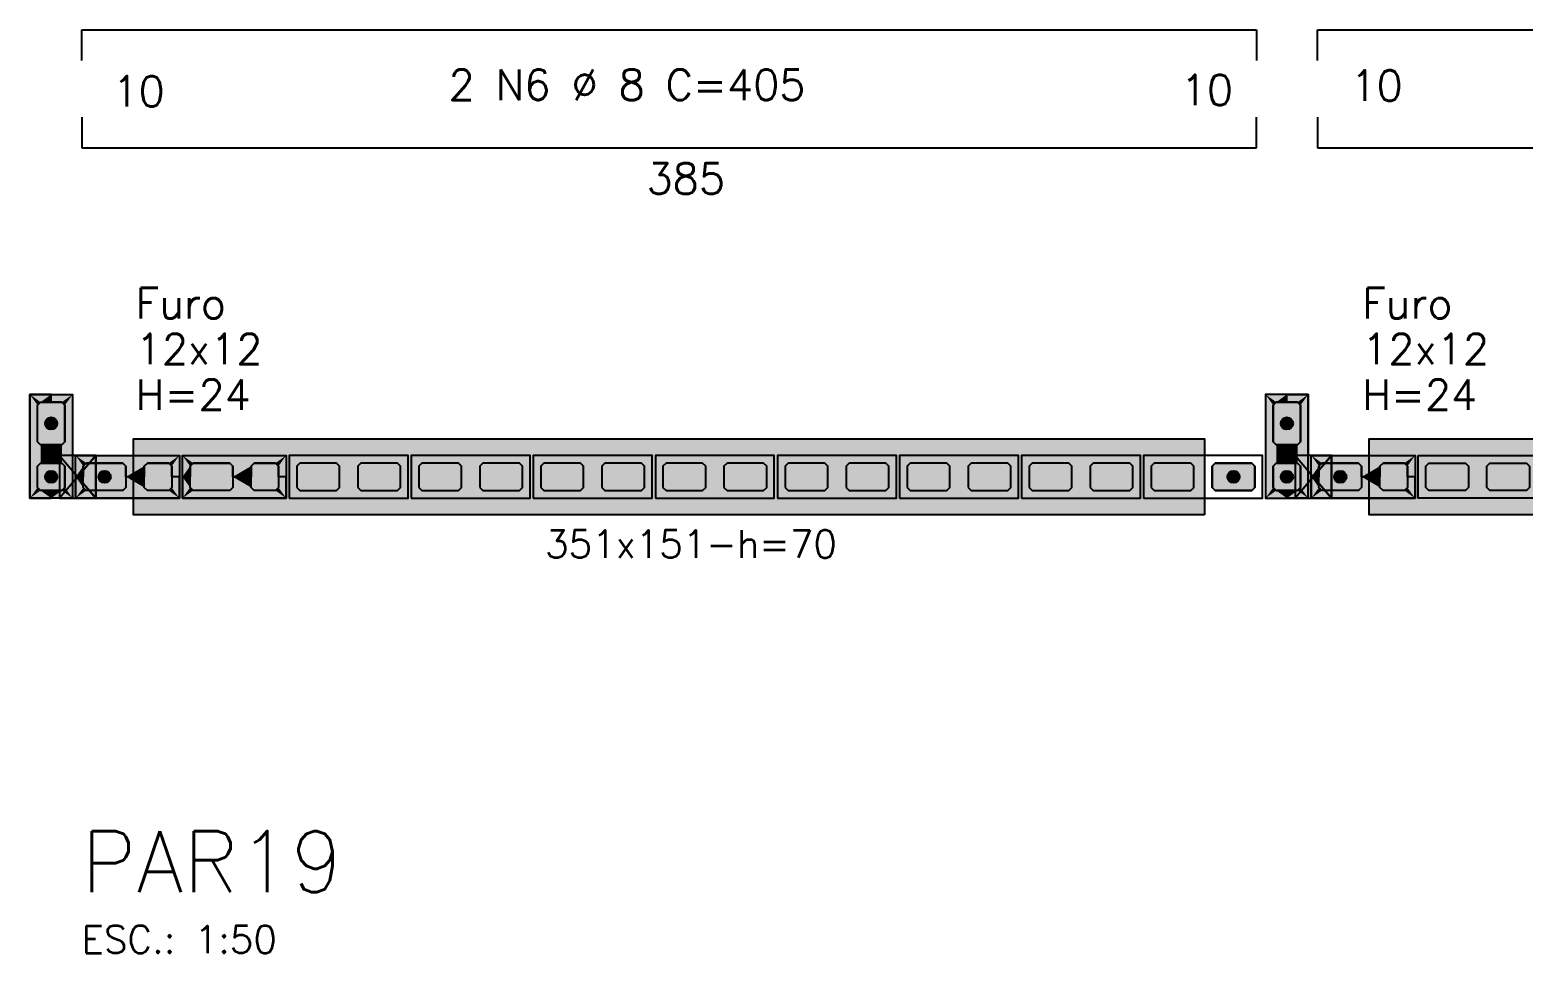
# Model space of a CAD drawing. Extents: x -1.9 to 86, y -1.6 to 61.
# Drawn here: x 7.15 to 16.94, y 37.87 to 43.92 of the extents above; entities that cross this region are included whole.
import ezdxf

# ---------------------------------------------------------------- set-up
doc = ezdxf.new("R2010")
doc.units = 0
doc.header["$MEASUREMENT"] = 0
for name, color, linetype in [('PENA_01', 1, 'CONTINUOUS'), ('PENA_02', 2, 'CONTINUOUS'), ('PENA_03', 3, 'CONTINUOUS'), ('PENA_05', 5, 'CONTINUOUS'), ('PENA_06', 6, 'CONTINUOUS'), ('PENA_11', 252, 'CONTINUOUS'), ('PENA_21', 100, 'CONTINUOUS'), ('PENA_23', 50, 'CONTINUOUS')]:
    doc.layers.add(name, color=color, linetype=linetype)
doc.styles.get("Standard").update_dxf_attribs({"font": 'ROMANS.SHX'})

msp = doc.modelspace()

# ---------------------------------------------------------------- linework, layer by layer
at = {"layer": 'PENA_01', "linetype": 'Continuous'}
for points in [[(7.1986, 41.2205), (7.1986, 41.4605), (7.2186, 41.4805), (7.3586, 41.4805), (7.3786, 41.4605), (7.3786, 41.2205), (7.3586, 41.2005), (7.2186, 41.2005), (7.1986, 41.2205)], [(15.4786, 41.2205), (15.4786, 41.4605), (15.4586, 41.4805), (15.3186, 41.4805), (15.2986, 41.4605), (15.2986, 41.2205), (15.3186, 41.2005), (15.4586, 41.2005), (15.4786, 41.2205)], [(7.1986, 40.9205), (7.1986, 41.0605), (7.2186, 41.0805), (7.3586, 41.0805), (7.3786, 41.0605), (7.3786, 40.9205), (7.3586, 40.9005), (7.2186, 40.9005), (7.1986, 40.9205)], [(7.7586, 40.9005), (7.5186, 40.9005), (7.4986, 40.9205), (7.4986, 41.0605), (7.5186, 41.0805), (7.7586, 41.0805), (7.7786, 41.0605), (7.7786, 40.9205), (7.7586, 40.9005)], [(8.0586, 40.9005), (7.9186, 40.9005), (7.8986, 40.9205), (7.8986, 41.0605), (7.9186, 41.0805), (8.0586, 41.0805), (8.0786, 41.0605), (8.0786, 40.9205), (8.0586, 40.9005)], [(8.4586, 40.9005), (8.2186, 40.9005), (8.1986, 40.9205), (8.1986, 41.0605), (8.2186, 41.0805), (8.4586, 41.0805), (8.4786, 41.0605), (8.4786, 40.9205), (8.4586, 40.9005)], [(8.7586, 40.9005), (8.6186, 40.9005), (8.5986, 40.9205), (8.5986, 41.0605), (8.6186, 41.0805), (8.7586, 41.0805), (8.7786, 41.0605), (8.7786, 40.9205), (8.7586, 40.9005)], [(8.8986, 40.9205), (8.9186, 40.9005), (9.1586, 40.9005), (9.1786, 40.9205), (9.1786, 41.0605), (9.1586, 41.0805), (8.9186, 41.0805), (8.8986, 41.0605), (8.8986, 40.9205)], [(9.2986, 40.9205), (9.3186, 40.9005), (9.5586, 40.9005), (9.5786, 40.9205), (9.5786, 41.0605), (9.5586, 41.0805), (9.3186, 41.0805), (9.2986, 41.0605), (9.2986, 40.9205)], [(9.6986, 40.9205), (9.7186, 40.9005), (9.9586, 40.9005), (9.9786, 40.9205), (9.9786, 41.0605), (9.9586, 41.0805), (9.7186, 41.0805), (9.6986, 41.0605), (9.6986, 40.9205)], [(10.0986, 40.9205), (10.1186, 40.9005), (10.3586, 40.9005), (10.3786, 40.9205), (10.3786, 41.0605), (10.3586, 41.0805), (10.1186, 41.0805), (10.0986, 41.0605), (10.0986, 40.9205)], [(10.4986, 40.9205), (10.5186, 40.9005), (10.7586, 40.9005), (10.7786, 40.9205), (10.7786, 41.0605), (10.7586, 41.0805), (10.5186, 41.0805), (10.4986, 41.0605), (10.4986, 40.9205)], [(10.8986, 40.9205), (10.9186, 40.9005), (11.1586, 40.9005), (11.1786, 40.9205), (11.1786, 41.0605), (11.1586, 41.0805), (10.9186, 41.0805), (10.8986, 41.0605), (10.8986, 40.9205)], [(11.2986, 40.9205), (11.3186, 40.9005), (11.5586, 40.9005), (11.5786, 40.9205), (11.5786, 41.0605), (11.5586, 41.0805), (11.3186, 41.0805), (11.2986, 41.0605), (11.2986, 40.9205)], [(11.6986, 40.9205), (11.7186, 40.9005), (11.9586, 40.9005), (11.9786, 40.9205), (11.9786, 41.0605), (11.9586, 41.0805), (11.7186, 41.0805), (11.6986, 41.0605), (11.6986, 40.9205)], [(12.0986, 40.9205), (12.1186, 40.9005), (12.3586, 40.9005), (12.3786, 40.9205), (12.3786, 41.0605), (12.3586, 41.0805), (12.1186, 41.0805), (12.0986, 41.0605), (12.0986, 40.9205)], [(12.4986, 40.9205), (12.5186, 40.9005), (12.7586, 40.9005), (12.7786, 40.9205), (12.7786, 41.0605), (12.7586, 41.0805), (12.5186, 41.0805), (12.4986, 41.0605), (12.4986, 40.9205)], [(12.8986, 40.9205), (12.9186, 40.9005), (13.1586, 40.9005), (13.1786, 40.9205), (13.1786, 41.0605), (13.1586, 41.0805), (12.9186, 41.0805), (12.8986, 41.0605), (12.8986, 40.9205)], [(13.2986, 40.9205), (13.3186, 40.9005), (13.5586, 40.9005), (13.5786, 40.9205), (13.5786, 41.0605), (13.5586, 41.0805), (13.3186, 41.0805), (13.2986, 41.0605), (13.2986, 40.9205)], [(13.6986, 40.9205), (13.7186, 40.9005), (13.9586, 40.9005), (13.9786, 40.9205), (13.9786, 41.0605), (13.9586, 41.0805), (13.7186, 41.0805), (13.6986, 41.0605), (13.6986, 40.9205)], [(14.0986, 40.9205), (14.1186, 40.9005), (14.3586, 40.9005), (14.3786, 40.9205), (14.3786, 41.0605), (14.3586, 41.0805), (14.1186, 41.0805), (14.0986, 41.0605), (14.0986, 40.9205)], [(14.4986, 40.9205), (14.5186, 40.9005), (14.7586, 40.9005), (14.7786, 40.9205), (14.7786, 41.0605), (14.7586, 41.0805), (14.5186, 41.0805), (14.4986, 41.0605), (14.4986, 40.9205)], [(14.8986, 40.9205), (14.9186, 40.9005), (15.1586, 40.9005), (15.1786, 40.9205), (15.1786, 41.0605), (15.1586, 41.0805), (14.9186, 41.0805), (14.8986, 41.0605), (14.8986, 40.9205)], [(15.4786, 40.9205), (15.4786, 41.0605), (15.4586, 41.0805), (15.3186, 41.0805), (15.2986, 41.0605), (15.2986, 40.9205), (15.3186, 40.9005), (15.4586, 40.9005), (15.4786, 40.9205)], [(15.8586, 40.9005), (15.6186, 40.9005), (15.5986, 40.9205), (15.5986, 41.0605), (15.6186, 41.0805), (15.8586, 41.0805), (15.8786, 41.0605), (15.8786, 40.9205), (15.8586, 40.9005)], [(16.1586, 40.9005), (16.0186, 40.9005), (15.9986, 40.9205), (15.9986, 41.0605), (16.0186, 41.0805), (16.1586, 41.0805), (16.1786, 41.0605), (16.1786, 40.9205), (16.1586, 40.9005)], [(16.2986, 41.0605), (16.3186, 41.0805), (16.5586, 41.0805), (16.5786, 41.0605), (16.5786, 40.9205), (16.5586, 40.9005), (16.3186, 40.9005), (16.2986, 40.9205), (16.2986, 41.0605)], [(16.6986, 41.0605), (16.7186, 41.0805), (16.9586, 41.0805), (16.9786, 41.0605), (16.9786, 40.9205), (16.9586, 40.9005), (16.7186, 40.9005), (16.6986, 40.9205), (16.6986, 41.0605)]]:
    msp.add_lwpolyline(points, dxfattribs=at)
at = {"layer": 'PENA_02', "linetype": 'Continuous'}
for points in [[(7.1486, 40.8505), (7.1486, 41.5305), (7.4286, 41.5305), (7.4286, 40.8505), (7.1486, 40.8505)], [(15.5286, 40.8505), (15.5286, 41.5305), (15.2486, 41.5305), (15.2486, 40.8505), (15.5286, 40.8505)], [(8.1286, 40.8505), (7.4486, 40.8505), (7.4486, 41.1305), (8.1286, 41.1305), (8.1286, 40.8505)], [(8.8286, 40.8505), (8.1486, 40.8505), (8.1486, 41.1305), (8.8286, 41.1305), (8.8286, 40.8505)], [(8.8486, 40.8505), (9.6286, 40.8505), (9.6286, 41.1305), (8.8486, 41.1305), (8.8486, 40.8505)], [(9.6486, 40.8505), (10.4286, 40.8505), (10.4286, 41.1305), (9.6486, 41.1305), (9.6486, 40.8505)], [(10.4486, 40.8505), (11.2286, 40.8505), (11.2286, 41.1305), (10.4486, 41.1305), (10.4486, 40.8505)], [(11.2486, 40.8505), (12.0286, 40.8505), (12.0286, 41.1305), (11.2486, 41.1305), (11.2486, 40.8505)], [(12.0486, 40.8505), (12.8286, 40.8505), (12.8286, 41.1305), (12.0486, 41.1305), (12.0486, 40.8505)], [(12.8486, 40.8505), (13.6286, 40.8505), (13.6286, 41.1305), (12.8486, 41.1305), (12.8486, 40.8505)], [(13.6486, 40.8505), (14.4286, 40.8505), (14.4286, 41.1305), (13.6486, 41.1305), (13.6486, 40.8505)], [(14.4486, 40.8505), (15.2286, 40.8505), (15.2286, 41.1305), (14.4486, 41.1305), (14.4486, 40.8505)], [(16.2286, 40.8505), (15.5486, 40.8505), (15.5486, 41.1305), (16.2286, 41.1305), (16.2286, 40.8505)], [(16.2486, 41.1305), (17.0286, 41.1305), (17.0286, 40.8505), (16.2486, 40.8505), (16.2486, 41.1305)]]:
    msp.add_lwpolyline(points, dxfattribs=at)
at = {"layer": 'PENA_03', "linetype": 'Continuous'}
for p, q in [((7.5818, 41.1305), (7.3418, 40.8505)), ((7.3418, 41.1305), (7.5818, 40.8505)), ((7.5818, 41.1305), (7.3418, 41.1305)), ((7.3418, 41.1305), (7.3418, 40.8505)), ((7.5836, 41.1309), (7.3436, 40.8509)), ((7.3436, 41.1309), (7.5836, 40.8509)), ((7.5836, 41.1309), (7.3436, 41.1309)), ((7.3436, 41.1309), (7.3436, 40.8509)), ((7.5818, 40.8505), (7.5818, 41.1305)), ((7.5836, 40.8509), (7.5836, 41.1309)), ((15.6818, 41.1305), (15.4418, 40.8505)), ((15.4418, 41.1305), (15.6818, 40.8505)), ((15.6818, 41.1305), (15.4418, 41.1305)), ((15.4418, 41.1305), (15.4418, 40.8505)), ((15.4436, 41.1309), (15.4436, 40.8509)), ((15.6836, 41.1309), (15.4436, 40.8509)), ((15.4436, 41.1309), (15.6836, 40.8509)), ((15.6836, 41.1309), (15.4436, 41.1309)), ((15.6818, 40.8505), (15.6818, 41.1305)), ((15.6836, 40.8509), (15.6836, 41.1309)), ((7.3418, 40.8505), (7.5818, 40.8505)), ((7.3436, 40.8509), (7.5836, 40.8509)), ((15.4418, 40.8505), (15.6818, 40.8505)), ((15.4436, 40.8509), (15.6836, 40.8509))]:
    msp.add_line(p, q, dxfattribs=at)
for points in [[(7.3586, 41.4805), (7.3786, 41.4605), (7.3786, 41.2205), (7.3586, 41.2005), (7.2186, 41.2005), (7.1986, 41.2205), (7.1986, 41.4605), (7.2186, 41.4805), (7.3586, 41.4805)], [(15.4586, 41.4805), (15.4786, 41.4605), (15.4786, 41.2205), (15.4586, 41.2005), (15.3186, 41.2005), (15.2986, 41.2205), (15.2986, 41.4605), (15.3186, 41.4805), (15.4586, 41.4805)], [(7.1986, 41.0605), (7.2186, 41.0805), (7.3586, 41.0805), (7.3786, 41.0605), (7.3786, 40.9205), (7.3586, 40.9005), (7.2186, 40.9005), (7.1986, 40.9205), (7.1986, 41.0605)], [(7.4986, 41.0605), (7.5186, 41.0805), (7.7586, 41.0805), (7.7786, 41.0605), (7.7786, 40.9205), (7.7586, 40.9005), (7.5186, 40.9005), (7.4986, 40.9205), (7.4986, 41.0605)], [(15.1786, 40.9205), (15.1586, 40.9005), (14.9186, 40.9005), (14.8986, 40.9205), (14.8986, 41.0605), (14.9186, 41.0805), (15.1586, 41.0805), (15.1786, 41.0605), (15.1786, 40.9205)], [(15.2986, 41.0605), (15.3186, 41.0805), (15.4586, 41.0805), (15.4786, 41.0605), (15.4786, 40.9205), (15.4586, 40.9005), (15.3186, 40.9005), (15.2986, 40.9205), (15.2986, 41.0605)], [(15.5986, 41.0605), (15.6186, 41.0805), (15.8586, 41.0805), (15.8786, 41.0605), (15.8786, 40.9205), (15.8586, 40.9005), (15.6186, 40.9005), (15.5986, 40.9205), (15.5986, 41.0605)]]:
    msp.add_lwpolyline(points, dxfattribs=at)
for centre in [(7.2886, 41.3405), (15.3886, 41.3405), (7.2886, 40.9905), (7.6386, 40.9905), (15.0386, 40.9905), (15.3886, 40.9905), (15.7386, 40.9905)]:
    msp.add_circle(centre, 0.04, dxfattribs=at)
for points in [[(7.3286, 41.3405), (7.2686, 41.3752), (7.251, 41.3542)], [(7.3286, 41.3405), (7.251, 41.3542), (7.251, 41.3268)], [(7.3286, 41.3405), (7.251, 41.3268), (7.2686, 41.3059)], [(7.3286, 41.3405), (7.2955, 41.3799), (7.2686, 41.3752)], [(7.3286, 41.3405), (7.2686, 41.3059), (7.2955, 41.3011)], [(7.3286, 41.3405), (7.3192, 41.3662), (7.2955, 41.3799)], [(7.3286, 41.3405), (7.2955, 41.3011), (7.3192, 41.3148)], [(7.3286, 41.3405), (7.3192, 41.3148), (7.3286, 41.3405)], [(15.4286, 41.3405), (15.3686, 41.3752), (15.351, 41.3542)], [(15.4286, 41.3405), (15.351, 41.3542), (15.351, 41.3268)], [(15.4286, 41.3405), (15.351, 41.3268), (15.3686, 41.3059)], [(15.4286, 41.3405), (15.3955, 41.3799), (15.3686, 41.3752)], [(15.4286, 41.3405), (15.3686, 41.3059), (15.3955, 41.3011)], [(15.4286, 41.3405), (15.4192, 41.3662), (15.3955, 41.3799)], [(15.4286, 41.3405), (15.3955, 41.3011), (15.4192, 41.3148)], [(15.4286, 41.3405), (15.4192, 41.3148), (15.4286, 41.3405)], [(7.3286, 40.9905), (7.2686, 41.0252), (7.251, 41.0042)], [(7.3286, 40.9905), (7.2955, 41.0299), (7.2686, 41.0252)], [(7.3286, 40.9905), (7.3192, 41.0162), (7.2955, 41.0299)], [(7.6786, 40.9905), (7.6186, 41.0252), (7.601, 41.0042)], [(7.6786, 40.9905), (7.6455, 41.0299), (7.6186, 41.0252)], [(7.6786, 40.9905), (7.6692, 41.0162), (7.6455, 41.0299)], [(15.0786, 40.9905), (15.0186, 41.0252), (15.001, 41.0042)], [(15.0786, 40.9905), (15.0455, 41.0299), (15.0186, 41.0252)], [(15.0786, 40.9905), (15.0692, 41.0162), (15.0455, 41.0299)], [(15.4286, 40.9905), (15.3686, 41.0252), (15.351, 41.0042)], [(15.4286, 40.9905), (15.3955, 41.0299), (15.3686, 41.0252)], [(15.4286, 40.9905), (15.4192, 41.0162), (15.3955, 41.0299)], [(15.7786, 40.9905), (15.7186, 41.0252), (15.701, 41.0042)], [(15.7786, 40.9905), (15.7455, 41.0299), (15.7186, 41.0252)], [(15.7786, 40.9905), (15.7692, 41.0162), (15.7455, 41.0299)], [(7.3286, 40.9905), (7.251, 41.0042), (7.251, 40.9768)], [(7.3286, 40.9905), (7.251, 40.9768), (7.2686, 40.9559)], [(7.3286, 40.9905), (7.2686, 40.9559), (7.2955, 40.9511)], [(7.3286, 40.9905), (7.2955, 40.9511), (7.3192, 40.9648)], [(7.3286, 40.9905), (7.3192, 40.9648), (7.3286, 40.9905)], [(7.6786, 40.9905), (7.601, 41.0042), (7.601, 40.9768)], [(7.6786, 40.9905), (7.601, 40.9768), (7.6186, 40.9559)], [(7.6786, 40.9905), (7.6186, 40.9559), (7.6455, 40.9511)], [(7.6786, 40.9905), (7.6455, 40.9511), (7.6692, 40.9648)], [(7.6786, 40.9905), (7.6692, 40.9648), (7.6786, 40.9905)], [(15.0786, 40.9905), (15.001, 41.0042), (15.001, 40.9768)], [(15.0786, 40.9905), (15.001, 40.9768), (15.0186, 40.9559)], [(15.0786, 40.9905), (15.0186, 40.9559), (15.0455, 40.9511)], [(15.0786, 40.9905), (15.0455, 40.9511), (15.0692, 40.9648)], [(15.0786, 40.9905), (15.0692, 40.9648), (15.0786, 40.9905)], [(15.4286, 40.9905), (15.351, 41.0042), (15.351, 40.9768)], [(15.4286, 40.9905), (15.351, 40.9768), (15.3686, 40.9559)], [(15.4286, 40.9905), (15.3686, 40.9559), (15.3955, 40.9511)], [(15.4286, 40.9905), (15.3955, 40.9511), (15.4192, 40.9648)], [(15.4286, 40.9905), (15.4192, 40.9648), (15.4286, 40.9905)], [(15.7786, 40.9905), (15.701, 41.0042), (15.701, 40.9768)], [(15.7786, 40.9905), (15.701, 40.9768), (15.7186, 40.9559)], [(15.7786, 40.9905), (15.7186, 40.9559), (15.7455, 40.9511)], [(15.7786, 40.9905), (15.7455, 40.9511), (15.7692, 40.9648)], [(15.7786, 40.9905), (15.7692, 40.9648), (15.7786, 40.9905)]]:
    msp.add_solid(points, dxfattribs=at)
at = {"layer": 'PENA_05', "linetype": 'Continuous'}
for p, q in [((7.4886, 43.7203), (7.4886, 43.9203)), ((7.4886, 43.9203), (15.1886, 43.9203)), ((15.1886, 43.9203), (15.1886, 43.72)), ((15.5886, 43.7203), (15.5886, 43.9203)), ((15.5886, 43.9203), (23.3886, 43.9203)), ((7.4886, 43.3475), (7.4886, 43.1475)), ((15.1886, 43.1475), (15.1886, 43.3479)), ((15.5886, 43.3475), (15.5886, 43.1475)), ((7.4886, 43.1475), (15.1886, 43.1475)), ((15.5886, 43.1475), (23.3886, 43.1475))]:
    msp.add_line(p, q, dxfattribs=at)
at = {"layer": 'PENA_11', "linetype": 'Continuous'}
for points in [[(7.3586, 41.4805), (7.2186, 41.2005), (7.1986, 41.2205)], [(7.3586, 41.4805), (7.1986, 41.2205), (7.1986, 41.4605)], [(7.3586, 41.4805), (7.1986, 41.4605), (7.2186, 41.4805)], [(7.3586, 41.4805), (7.3586, 41.2005), (7.2186, 41.2005)], [(7.3586, 41.4805), (7.2186, 41.4805), (7.3586, 41.4805)], [(7.3586, 41.4805), (7.3786, 41.4605), (7.3786, 41.2205)], [(7.3586, 41.4805), (7.3786, 41.2205), (7.3586, 41.2005)], [(15.4586, 41.4805), (15.3186, 41.2005), (15.2986, 41.2205)], [(15.4586, 41.4805), (15.2986, 41.2205), (15.2986, 41.4605)], [(15.4586, 41.4805), (15.2986, 41.4605), (15.3186, 41.4805)], [(15.4586, 41.4805), (15.4586, 41.2005), (15.3186, 41.2005)], [(15.4586, 41.4805), (15.3186, 41.4805), (15.4586, 41.4805)], [(15.4586, 41.4805), (15.4786, 41.4605), (15.4786, 41.2205)], [(15.4586, 41.4805), (15.4786, 41.2205), (15.4586, 41.2005)], [(7.1986, 41.0605), (7.2186, 41.0805), (7.3586, 41.0805)], [(7.1986, 41.0605), (7.3586, 41.0805), (7.3786, 41.0605)], [(7.1986, 41.0605), (7.3786, 41.0605), (7.3786, 40.9205)], [(7.1986, 41.0605), (7.3786, 40.9205), (7.3586, 40.9005)], [(7.1986, 41.0605), (7.3586, 40.9005), (7.2186, 40.9005)], [(7.1986, 41.0605), (7.2186, 40.9005), (7.1986, 40.9205)], [(7.1986, 41.0605), (7.1986, 40.9205), (7.1986, 41.0605)], [(7.4986, 41.0605), (7.5186, 41.0805), (7.7586, 41.0805)], [(7.4986, 41.0605), (7.7586, 41.0805), (7.7786, 41.0605)], [(7.4986, 41.0605), (7.7786, 41.0605), (7.7786, 40.9205)], [(7.4986, 41.0605), (7.7786, 40.9205), (7.7586, 40.9005)], [(7.4986, 41.0605), (7.7586, 40.9005), (7.5186, 40.9005)], [(7.4986, 41.0605), (7.5186, 40.9005), (7.4986, 40.9205)], [(7.4986, 41.0605), (7.4986, 40.9205), (7.4986, 41.0605)], [(15.1786, 40.9205), (14.8986, 41.0605), (14.9186, 41.0805)], [(15.1786, 40.9205), (14.8986, 40.9205), (14.8986, 41.0605)], [(15.1786, 40.9205), (14.9186, 41.0805), (15.1586, 41.0805)], [(15.1786, 40.9205), (15.1586, 41.0805), (15.1786, 41.0605)], [(15.1786, 40.9205), (15.1786, 41.0605), (15.1786, 40.9205)], [(15.2986, 41.0605), (15.3186, 41.0805), (15.4586, 41.0805)], [(15.2986, 41.0605), (15.4586, 41.0805), (15.4786, 41.0605)], [(15.2986, 41.0605), (15.4786, 41.0605), (15.4786, 40.9205)], [(15.2986, 41.0605), (15.4786, 40.9205), (15.4586, 40.9005)], [(15.2986, 41.0605), (15.4586, 40.9005), (15.3186, 40.9005)], [(15.2986, 41.0605), (15.3186, 40.9005), (15.2986, 40.9205)], [(15.2986, 41.0605), (15.2986, 40.9205), (15.2986, 41.0605)], [(15.5986, 41.0605), (15.6186, 41.0805), (15.8586, 41.0805)], [(15.5986, 41.0605), (15.8586, 41.0805), (15.8786, 41.0605)], [(15.5986, 41.0605), (15.8786, 41.0605), (15.8786, 40.9205)], [(15.5986, 41.0605), (15.8786, 40.9205), (15.8586, 40.9005)], [(15.5986, 41.0605), (15.8586, 40.9005), (15.6186, 40.9005)], [(15.5986, 41.0605), (15.6186, 40.9005), (15.5986, 40.9205)], [(15.5986, 41.0605), (15.5986, 40.9205), (15.5986, 41.0605)], [(15.1786, 40.9205), (14.9186, 40.9005), (14.8986, 40.9205)], [(15.1786, 40.9205), (15.1586, 40.9005), (14.9186, 40.9005)]]:
    msp.add_solid(points, dxfattribs=at)
at = {"layer": 'PENA_21', "linetype": 'Continuous'}
for points in [[(7.2886, 40.8505), (7.2886, 40.9005), (7.2186, 40.9005), (7.1986, 40.9205), (7.1986, 41.0605), (7.2186, 41.0805), (7.2886, 41.0805), (7.2886, 41.2005), (7.2186, 41.2005), (7.1986, 41.2205), (7.1986, 41.4605), (7.2186, 41.4805), (7.2886, 41.4805), (7.2886, 41.5305), (7.1486, 41.5305), (7.1486, 40.8505), (7.2886, 40.8505)], [(7.2886, 40.8505), (7.2886, 40.9005), (7.3586, 40.9005), (7.3786, 40.9205), (7.3786, 41.0605), (7.3586, 41.0805), (7.2886, 41.0805), (7.2886, 41.2005), (7.3586, 41.2005), (7.3786, 41.2205), (7.3786, 41.4605), (7.3586, 41.4805), (7.2886, 41.4805), (7.2886, 41.5305), (7.4286, 41.5305), (7.4286, 40.8505), (7.2886, 40.8505)], [(15.3886, 40.8505), (15.3886, 40.9005), (15.3186, 40.9005), (15.2986, 40.9205), (15.2986, 41.0605), (15.3186, 41.0805), (15.3886, 41.0805), (15.3886, 41.2005), (15.3186, 41.2005), (15.2986, 41.2205), (15.2986, 41.4605), (15.3186, 41.4805), (15.3886, 41.4805), (15.3886, 41.5305), (15.2486, 41.5305), (15.2486, 40.8505), (15.3886, 40.8505)], [(15.3886, 40.8505), (15.3886, 40.9005), (15.4586, 40.9005), (15.4786, 40.9205), (15.4786, 41.0605), (15.4586, 41.0805), (15.3886, 41.0805), (15.3886, 41.2005), (15.4586, 41.2005), (15.4786, 41.2205), (15.4786, 41.4605), (15.4586, 41.4805), (15.3886, 41.4805), (15.3886, 41.5305), (15.5286, 41.5305), (15.5286, 40.8505), (15.3886, 40.8505)], [(8.1286, 40.9905), (8.0786, 40.9905), (8.0786, 41.0605), (8.0586, 41.0805), (7.9186, 41.0805), (7.8986, 41.0605), (7.8986, 40.9905), (7.7786, 40.9905), (7.7786, 41.0605), (7.7586, 41.0805), (7.5186, 41.0805), (7.4986, 41.0605), (7.4986, 40.9905), (7.4486, 40.9905), (7.4486, 41.1305), (8.1286, 41.1305), (8.1286, 40.9905)], [(8.8286, 40.9905), (8.7786, 40.9905), (8.7786, 41.0605), (8.7586, 41.0805), (8.6186, 41.0805), (8.5986, 41.0605), (8.5986, 40.9905), (8.4786, 40.9905), (8.4786, 41.0605), (8.4586, 41.0805), (8.2186, 41.0805), (8.1986, 41.0605), (8.1986, 40.9905), (8.1486, 40.9905), (8.1486, 41.1305), (8.8286, 41.1305), (8.8286, 40.9905)], [(16.2286, 40.9905), (16.1786, 40.9905), (16.1786, 41.0605), (16.1586, 41.0805), (16.0186, 41.0805), (15.9986, 41.0605), (15.9986, 40.9905), (15.8786, 40.9905), (15.8786, 41.0605), (15.8586, 41.0805), (15.6186, 41.0805), (15.5986, 41.0605), (15.5986, 40.9905), (15.5486, 40.9905), (15.5486, 41.1305), (16.2286, 41.1305), (16.2286, 40.9905)], [(8.1286, 40.9905), (8.0786, 40.9905), (8.0786, 40.9205), (8.0586, 40.9005), (7.9186, 40.9005), (7.8986, 40.9205), (7.8986, 40.9905), (7.7786, 40.9905), (7.7786, 40.9205), (7.7586, 40.9005), (7.5186, 40.9005), (7.4986, 40.9205), (7.4986, 40.9905), (7.4486, 40.9905), (7.4486, 40.8505), (8.1286, 40.8505), (8.1286, 40.9905)], [(8.8286, 40.9905), (8.7786, 40.9905), (8.7786, 40.9205), (8.7586, 40.9005), (8.6186, 40.9005), (8.5986, 40.9205), (8.5986, 40.9905), (8.4786, 40.9905), (8.4786, 40.9205), (8.4586, 40.9005), (8.2186, 40.9005), (8.1986, 40.9205), (8.1986, 40.9905), (8.1486, 40.9905), (8.1486, 40.8505), (8.8286, 40.8505), (8.8286, 40.9905)], [(16.2286, 40.9905), (16.1786, 40.9905), (16.1786, 40.9205), (16.1586, 40.9005), (16.0186, 40.9005), (15.9986, 40.9205), (15.9986, 40.9905), (15.8786, 40.9905), (15.8786, 40.9205), (15.8586, 40.9005), (15.6186, 40.9005), (15.5986, 40.9205), (15.5986, 40.9905), (15.5486, 40.9905), (15.5486, 40.8505), (16.2286, 40.8505), (16.2286, 40.9905)]]:
    msp.add_lwpolyline(points, dxfattribs=at)
for points in [[(7.2886, 41.5305), (7.1486, 41.5305), (7.2186, 41.4805)], [(7.2186, 41.4805), (7.1486, 41.5305), (7.1986, 41.4605)], [(7.1486, 41.5305), (7.1986, 40.9205), (7.1986, 41.4605)], [(7.1486, 40.8505), (7.1986, 40.9205), (7.1486, 41.5305)], [(7.2886, 41.4805), (7.2886, 41.5305), (7.2186, 41.4805)], [(7.3586, 41.4805), (7.2886, 41.4805), (7.4286, 41.5305)], [(7.2886, 41.4805), (7.2886, 41.5305), (7.4286, 41.5305)], [(7.3786, 41.4605), (7.3586, 41.4805), (7.4286, 41.5305)], [(7.3786, 41.2205), (7.4286, 41.5305), (7.3786, 41.0605)], [(7.3786, 41.0605), (7.4286, 41.5305), (7.3786, 40.9205)], [(7.4286, 41.5305), (7.4286, 40.8505), (7.3786, 40.9205)], [(7.3786, 41.2205), (7.3786, 41.4605), (7.4286, 41.5305)], [(15.3886, 41.5305), (15.2486, 41.5305), (15.3186, 41.4805)], [(15.3186, 41.4805), (15.2486, 41.5305), (15.2986, 41.4605)], [(15.2486, 41.5305), (15.2986, 40.9205), (15.2986, 41.4605)], [(15.2486, 40.8505), (15.2986, 40.9205), (15.2486, 41.5305)], [(15.3886, 41.4805), (15.3886, 41.5305), (15.3186, 41.4805)], [(15.4586, 41.4805), (15.3886, 41.4805), (15.5286, 41.5305)], [(15.3886, 41.4805), (15.3886, 41.5305), (15.5286, 41.5305)], [(15.4786, 41.4605), (15.4586, 41.4805), (15.5286, 41.5305)], [(15.4786, 41.2205), (15.5286, 41.5305), (15.4786, 41.0605)], [(15.4786, 41.0605), (15.5286, 41.5305), (15.4786, 40.9205)], [(15.5286, 41.5305), (15.5286, 40.8505), (15.4786, 40.9205)], [(15.4786, 41.2205), (15.4786, 41.4605), (15.5286, 41.5305)], [(7.1986, 41.4605), (7.1986, 40.9205), (7.1986, 41.0605)], [(7.1986, 41.4605), (7.1986, 41.2205), (7.1986, 41.0605)], [(15.2986, 41.4605), (15.2986, 40.9205), (15.2986, 41.0605)], [(15.2986, 41.4605), (15.2986, 41.2205), (15.2986, 41.0605)], [(7.2186, 41.0805), (7.1986, 41.2205), (7.1986, 41.0605)], [(7.2186, 41.0805), (7.2186, 41.2005), (7.1986, 41.2205)], [(7.3586, 41.2005), (7.3786, 41.2205), (7.3586, 41.0805)], [(7.3586, 41.0805), (7.3786, 41.2205), (7.3786, 41.0605)], [(15.3186, 41.0805), (15.2986, 41.2205), (15.2986, 41.0605)], [(15.3186, 41.0805), (15.3186, 41.2005), (15.2986, 41.2205)], [(15.4586, 41.2005), (15.4786, 41.2205), (15.4586, 41.0805)], [(15.4586, 41.0805), (15.4786, 41.2205), (15.4786, 41.0605)], [(7.2886, 41.0805), (7.2186, 41.2005), (7.2186, 41.0805)], [(7.2886, 41.0805), (7.2886, 41.2005), (7.2186, 41.2005)], [(7.2886, 41.0805), (7.3586, 41.2005), (7.3586, 41.0805)], [(7.2886, 41.0805), (7.2886, 41.2005), (7.3586, 41.2005)], [(8.1286, 41.1305), (7.5186, 41.0805), (7.4486, 41.1305)], [(7.5186, 41.0805), (7.4986, 41.0605), (7.4486, 41.1305)], [(7.4486, 41.1305), (7.4986, 41.0605), (7.4486, 40.9905)], [(7.7586, 41.0805), (7.5186, 41.0805), (8.1286, 41.1305)], [(7.7786, 41.0605), (7.7586, 41.0805), (8.1286, 41.1305)], [(8.1286, 41.1305), (7.9186, 41.0805), (7.7786, 41.0605)], [(8.1286, 41.1305), (8.0586, 41.0805), (7.9186, 41.0805)], [(8.1286, 41.1305), (8.0786, 41.0605), (8.0586, 41.0805)], [(8.1286, 41.1305), (8.1286, 40.9905), (8.0786, 40.9905)], [(8.1286, 41.1305), (8.0786, 40.9905), (8.0786, 41.0605)], [(8.8286, 41.1305), (8.2186, 41.0805), (8.1486, 41.1305)], [(8.2186, 41.0805), (8.1986, 41.0605), (8.1486, 41.1305)], [(8.1486, 41.1305), (8.1986, 41.0605), (8.1486, 40.9905)], [(8.4586, 41.0805), (8.2186, 41.0805), (8.8286, 41.1305)], [(8.4786, 41.0605), (8.4586, 41.0805), (8.8286, 41.1305)], [(8.8286, 41.1305), (8.6186, 41.0805), (8.4786, 41.0605)], [(8.8286, 41.1305), (8.7586, 41.0805), (8.6186, 41.0805)], [(8.8286, 41.1305), (8.7786, 41.0605), (8.7586, 41.0805)], [(8.8286, 41.1305), (8.8286, 40.9905), (8.7786, 40.9905)], [(8.8286, 41.1305), (8.7786, 40.9905), (8.7786, 41.0605)], [(15.3886, 41.0805), (15.3186, 41.2005), (15.3186, 41.0805)], [(15.3886, 41.0805), (15.3886, 41.2005), (15.3186, 41.2005)], [(15.3886, 41.0805), (15.4586, 41.2005), (15.4586, 41.0805)], [(15.3886, 41.0805), (15.3886, 41.2005), (15.4586, 41.2005)], [(16.2286, 41.1305), (15.6186, 41.0805), (15.5486, 41.1305)], [(15.6186, 41.0805), (15.5986, 41.0605), (15.5486, 41.1305)], [(15.5486, 41.1305), (15.5986, 41.0605), (15.5486, 40.9905)], [(15.8586, 41.0805), (15.6186, 41.0805), (16.2286, 41.1305)], [(15.8786, 41.0605), (15.8586, 41.0805), (16.2286, 41.1305)], [(16.2286, 41.1305), (16.0186, 41.0805), (15.8786, 41.0605)], [(16.2286, 41.1305), (16.1586, 41.0805), (16.0186, 41.0805)], [(16.2286, 41.1305), (16.1786, 41.0605), (16.1586, 41.0805)], [(16.2286, 41.1305), (16.2286, 40.9905), (16.1786, 40.9905)], [(16.2286, 41.1305), (16.1786, 40.9905), (16.1786, 41.0605)], [(7.4986, 41.0605), (7.4986, 40.9905), (7.4486, 40.9905)], [(7.7786, 40.9905), (7.7786, 41.0605), (7.9186, 41.0805)], [(7.7786, 40.9905), (7.9186, 41.0805), (7.8986, 41.0605)], [(7.7786, 40.9905), (7.8986, 41.0605), (7.8986, 40.9905)], [(8.1986, 41.0605), (8.1986, 40.9905), (8.1486, 40.9905)], [(8.4786, 40.9905), (8.4786, 41.0605), (8.6186, 41.0805)], [(8.4786, 40.9905), (8.6186, 41.0805), (8.5986, 41.0605)], [(8.4786, 40.9905), (8.5986, 41.0605), (8.5986, 40.9905)], [(15.5986, 41.0605), (15.5986, 40.9905), (15.5486, 40.9905)], [(15.8786, 40.9905), (15.8786, 41.0605), (16.0186, 41.0805)], [(15.8786, 40.9905), (16.0186, 41.0805), (15.9986, 41.0605)], [(15.8786, 40.9905), (15.9986, 41.0605), (15.9986, 40.9905)], [(7.2186, 40.9005), (7.1986, 40.9205), (7.1486, 40.8505)], [(7.3786, 40.9205), (7.4286, 40.8505), (7.3586, 40.9005)], [(7.4486, 40.8505), (7.4986, 40.9205), (7.4486, 40.9905)], [(7.4986, 40.9205), (7.4986, 40.9905), (7.4486, 40.9905)], [(7.5186, 40.9005), (7.4986, 40.9205), (7.4486, 40.8505)], [(7.7786, 40.9205), (7.7586, 40.9005), (8.1286, 40.8505)], [(7.7786, 40.9905), (7.7786, 40.9205), (7.9186, 40.9005)], [(7.7786, 40.9905), (7.9186, 40.9005), (7.8986, 40.9205)], [(7.7786, 40.9905), (7.8986, 40.9205), (7.8986, 40.9905)], [(8.1286, 40.8505), (7.9186, 40.9005), (7.7786, 40.9205)], [(8.1286, 40.8505), (8.0786, 40.9205), (8.0586, 40.9005)], [(8.1286, 40.8505), (8.1286, 40.9905), (8.0786, 40.9905)], [(8.1286, 40.8505), (8.0786, 40.9905), (8.0786, 40.9205)], [(8.1486, 40.8505), (8.1986, 40.9205), (8.1486, 40.9905)], [(8.1986, 40.9205), (8.1986, 40.9905), (8.1486, 40.9905)], [(8.2186, 40.9005), (8.1986, 40.9205), (8.1486, 40.8505)], [(8.4786, 40.9205), (8.4586, 40.9005), (8.8286, 40.8505)], [(8.4786, 40.9905), (8.4786, 40.9205), (8.6186, 40.9005)], [(8.4786, 40.9905), (8.6186, 40.9005), (8.5986, 40.9205)], [(8.4786, 40.9905), (8.5986, 40.9205), (8.5986, 40.9905)], [(8.8286, 40.8505), (8.6186, 40.9005), (8.4786, 40.9205)], [(8.8286, 40.8505), (8.7786, 40.9205), (8.7586, 40.9005)], [(8.8286, 40.8505), (8.8286, 40.9905), (8.7786, 40.9905)], [(8.8286, 40.8505), (8.7786, 40.9905), (8.7786, 40.9205)], [(15.3186, 40.9005), (15.2986, 40.9205), (15.2486, 40.8505)], [(15.4786, 40.9205), (15.5286, 40.8505), (15.4586, 40.9005)], [(15.5486, 40.8505), (15.5986, 40.9205), (15.5486, 40.9905)], [(15.5986, 40.9205), (15.5986, 40.9905), (15.5486, 40.9905)], [(15.6186, 40.9005), (15.5986, 40.9205), (15.5486, 40.8505)], [(15.8786, 40.9205), (15.8586, 40.9005), (16.2286, 40.8505)], [(15.8786, 40.9905), (15.8786, 40.9205), (16.0186, 40.9005)], [(15.8786, 40.9905), (16.0186, 40.9005), (15.9986, 40.9205)], [(15.8786, 40.9905), (15.9986, 40.9205), (15.9986, 40.9905)], [(16.2286, 40.8505), (16.0186, 40.9005), (15.8786, 40.9205)], [(16.2286, 40.8505), (16.1786, 40.9205), (16.1586, 40.9005)], [(16.2286, 40.8505), (16.2286, 40.9905), (16.1786, 40.9905)], [(16.2286, 40.8505), (16.1786, 40.9905), (16.1786, 40.9205)], [(7.2186, 40.9005), (7.1486, 40.8505), (7.2886, 40.8505)], [(7.2186, 40.9005), (7.2886, 40.8505), (7.2886, 40.9005)], [(7.4286, 40.8505), (7.2886, 40.8505), (7.3586, 40.9005)], [(7.3586, 40.9005), (7.2886, 40.8505), (7.2886, 40.9005)], [(8.1286, 40.8505), (7.5186, 40.9005), (7.4486, 40.8505)], [(7.7586, 40.9005), (7.5186, 40.9005), (8.1286, 40.8505)], [(8.1286, 40.8505), (8.0586, 40.9005), (7.9186, 40.9005)], [(8.8286, 40.8505), (8.2186, 40.9005), (8.1486, 40.8505)], [(8.4586, 40.9005), (8.2186, 40.9005), (8.8286, 40.8505)], [(8.8286, 40.8505), (8.7586, 40.9005), (8.6186, 40.9005)], [(15.3186, 40.9005), (15.2486, 40.8505), (15.3886, 40.8505)], [(15.3186, 40.9005), (15.3886, 40.8505), (15.3886, 40.9005)], [(15.5286, 40.8505), (15.3886, 40.8505), (15.4586, 40.9005)], [(15.4586, 40.9005), (15.3886, 40.8505), (15.3886, 40.9005)], [(16.2286, 40.8505), (15.6186, 40.9005), (15.5486, 40.8505)], [(15.8586, 40.9005), (15.6186, 40.9005), (16.2286, 40.8505)], [(16.2286, 40.8505), (16.1586, 40.9005), (16.0186, 40.9005)]]:
    msp.add_solid(points, dxfattribs=at)
at = {"layer": 'PENA_23', "linetype": 'Continuous'}
for points in [[(14.8486, 40.7405), (7.8286, 40.7405), (7.8286, 41.2405), (14.8486, 41.2405), (14.8486, 40.7405)], [(23.0486, 40.7405), (15.9286, 40.7405), (15.9286, 41.2405), (23.0486, 41.2405), (23.0486, 40.7405)]]:
    msp.add_lwpolyline(points, dxfattribs=at)
for points in [[(14.8486, 40.7405), (7.8286, 40.7405), (7.8286, 41.2405)], [(14.8486, 40.7405), (7.8286, 41.2405), (14.8486, 41.2405)], [(14.8486, 40.7405), (14.8486, 41.2405), (14.8486, 40.7405)], [(23.0486, 40.7405), (15.9286, 40.7405), (15.9286, 41.2405)], [(23.0486, 40.7405), (15.9286, 41.2405), (23.0486, 41.2405)]]:
    msp.add_solid(points, dxfattribs=at)

# ---------------------------------------------------------------- texts
at = {"layer": 'PENA_01', "linetype": 'Continuous'}
for s, p in [('Furo', (7.8422, 42.0286)), ('Furo', (15.8818, 42.0286)), ('12x12', (7.8422, 41.7286)), ('12x12', (15.8818, 41.7286)), ('H=24', (7.8422, 41.4286)), ('H=24', (15.8818, 41.4286))]:
    msp.add_text(s, height=0.2, dxfattribs=at).set_placement(p)
at = {"layer": 'PENA_03', "linetype": 'Continuous'}
for s, height, p in [('2 N6 %%c 8 C=405', 0.2, (9.8931, 43.4605)), ('10', 0.2, (7.6902, 43.4175)), ('10', 0.2, (14.6919, 43.4264)), ('10', 0.2, (15.8054, 43.4551)), ('385', 0.2, (11.191, 42.8457)), ('351x151-h=70', 0.18, (10.5257, 40.4605)), ('ESC.: 1:50', 0.18, (7.4871, 37.8684))]:
    msp.add_text(s, height=height, dxfattribs=at).set_placement(p)
at = {"layer": 'PENA_06', "linetype": 'Continuous'}
msp.add_text('PAR19', height=0.4, dxfattribs=at).set_placement((7.4871, 38.2684))

doc.saveas('drawing.dxf')
